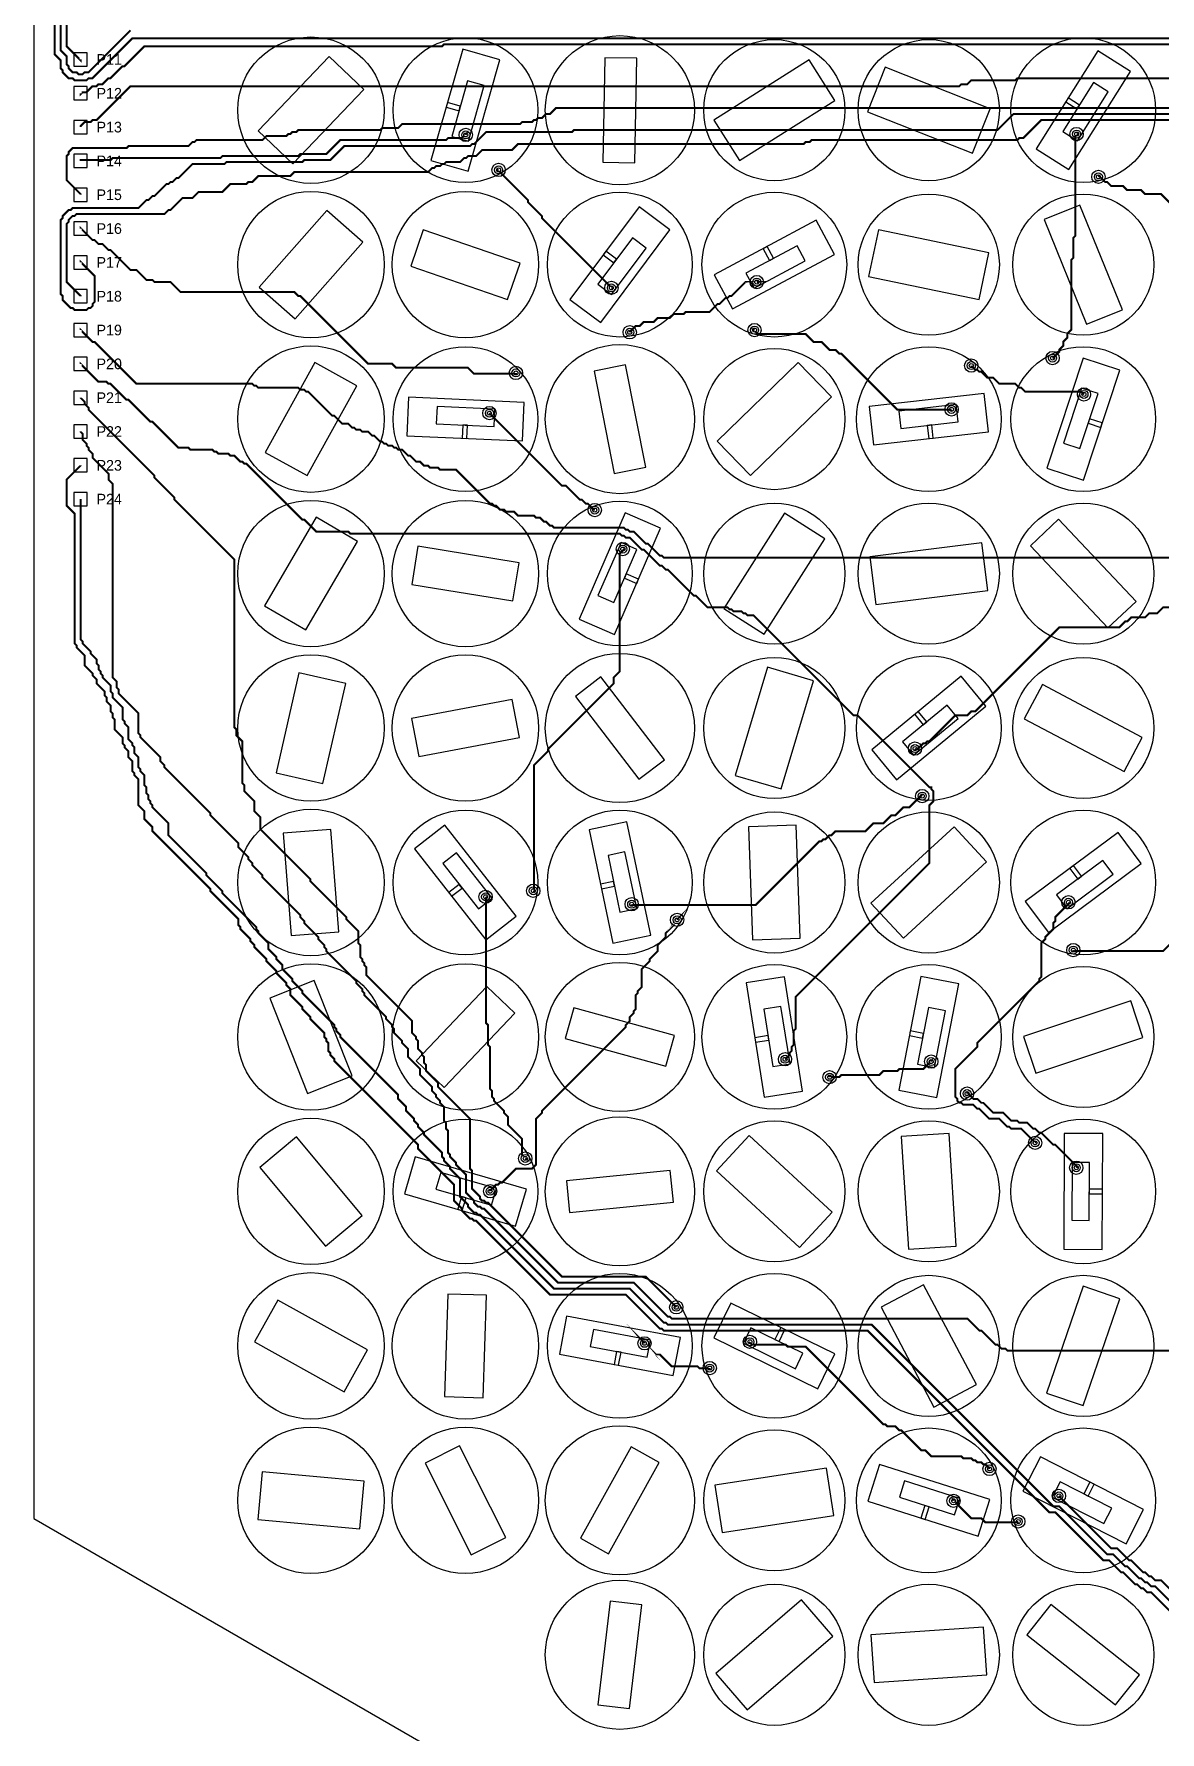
# Model space of a CAD drawing. Header units: millimetres. Extents: x -183 to 183, y -212 to 212.
# Drawn here: x -183.2 to -98.6, y -121.8 to 5.7 of the extents above; entities that cross this region are included whole.
import ezdxf

# ---------------------------------------------------------------- set-up
doc = ezdxf.new("R2010")
doc.units = ezdxf.units.MM
for name, color, linetype in [('ANTIPAD', 8, 'Continuous'), ('BOT_PAD', 40, 'Continuous'), ('BOT_TRACE', 30, 'Continuous'), ('CONNECTOR', 50, 'Continuous'), ('DIODE_SHEET', 6, 'Continuous'), ('OUTLINE', 7, 'Continuous'), ('TOP_DISC', 1, 'Continuous'), ('TOP_ISLAND', 3, 'Continuous'), ('TOP_SLOT', 2, 'Continuous'), ('VIA_DRILL', 5, 'Continuous'), ('VIA_PAD', 4, 'Continuous')]:
    doc.layers.add(name, color=color, linetype=linetype)

msp = doc.modelspace()

# ---------------------------------------------------------------- linework, layer by layer
at = {"layer": 'ANTIPAD'}
for centre in [(-150.779, -1.857), (-104.9, -1.789), (-148.305, -4.487), (-103.262, -5.006), (-128.919, -12.907), (-139.84, -13.343), (-138.464, -16.68), (-129.088, -16.513), (-112.806, -19.181), (-106.706, -18.614), (-147.012, -19.735), (-104.344, -21.344), (-148.998, -22.75), (-114.292, -22.471), (-141.089, -30.027), (-138.979, -32.956), (-117.036, -47.941), (-116.491, -51.51), (-149.286, -59.076), (-145.704, -58.623), (-138.315, -59.633), (-105.512, -59.488), (-134.901, -60.805), (-105.145, -63.079), (-126.799, -71.275), (-115.818, -71.448), (-123.448, -72.619), (-113.127, -73.854), (-108.013, -77.553), (-146.302, -78.726), (-104.922, -79.418), (-148.943, -81.187), (-134.962, -89.903), (-137.353, -92.608), (-129.432, -92.494), (-132.456, -94.466), (-111.439, -102.044), (-114.143, -104.435), (-106.227, -104.066), (-109.281, -105.991)]:
    msp.add_circle(centre, 0.5, dxfattribs=at)
at = {"layer": 'BOT_PAD'}
for centre in [(-150.779, -1.857), (-104.9, -1.789), (-148.305, -4.487), (-103.262, -5.006), (-128.919, -12.907), (-139.84, -13.343), (-138.464, -16.68), (-129.088, -16.513), (-112.806, -19.181), (-106.706, -18.614), (-147.012, -19.735), (-104.344, -21.344), (-148.998, -22.75), (-114.292, -22.471), (-141.089, -30.027), (-138.979, -32.956), (-117.036, -47.941), (-116.491, -51.51), (-145.704, -58.623), (-149.286, -59.076), (-138.315, -59.633), (-105.512, -59.488), (-134.901, -60.805), (-105.145, -63.079), (-126.799, -71.275), (-115.818, -71.448), (-123.448, -72.619), (-113.127, -73.854), (-108.013, -77.553), (-146.302, -78.726), (-104.922, -79.418), (-148.943, -81.187), (-134.962, -89.903), (-137.353, -92.608), (-129.432, -92.494), (-132.456, -94.466), (-111.439, -102.044), (-114.143, -104.435), (-106.227, -104.066), (-109.281, -105.991)]:
    msp.add_circle(centre, 0.3, dxfattribs=at)
at = {"layer": 'BOT_TRACE', "const_width": 0.15}
for points in [[(-66.455, 6.003), (-66.755, 5.703), (-66.905, 5.703), (-67.055, 5.553), (-70.355, 5.553), (-70.505, 5.403), (-175.805, 5.403), (-178.805, 2.403), (-179.105, 2.403), (-179.255, 2.253), (-180.155, 2.253), (-180.305, 2.403), (-180.605, 2.403), (-181.055, 2.853), (-181.055, 3.003), (-181.205, 3.153), (-181.205, 3.753), (-181.655, 4.203), (-181.655, 10.203)], [(-175.955, 6.003), (-179.105, 2.853), (-179.405, 2.853), (-179.555, 2.703), (-179.855, 2.703), (-180.005, 2.853), (-180.305, 2.853), (-180.605, 3.153), (-180.605, 3.303), (-180.755, 3.453), (-180.755, 4.053), (-181.205, 4.503), (-181.205, 9.903)], [(-180.755, 6.753), (-180.755, 4.803), (-179.705, 3.753), (-179.705, 3.81)], [(45, 4.939), (44.995, 4.953), (-152.405, 4.953), (-152.555, 4.803), (-174.905, 4.803), (-176.405, 3.303), (-176.555, 3.303), (-177.455, 2.403), (-177.605, 2.403), (-178.055, 1.953), (-178.355, 1.953), (-178.505, 1.803), (-178.805, 1.803), (-179.255, 1.353), (-179.555, 1.353), (-179.705, 1.203), (-179.705, 1.27)], [(-32.555, 2.853), (-41.255, 2.853), (-41.405, 2.703), (-49.955, 2.703), (-50.105, 2.553), (-54.605, 2.553), (-54.755, 2.403), (-109.355, 2.403), (-109.505, 2.253), (-112.805, 2.253), (-113.105, 1.953), (-113.555, 1.953), (-113.705, 1.803), (-175.955, 1.803), (-178.505, -0.747), (-178.805, -0.747), (-178.955, -0.897), (-179.405, -0.897), (-179.705, -1.197), (-179.705, -1.27)], [(-58.055, 0.153), (-144.005, 0.153), (-144.455, -0.297), (-144.755, -0.297), (-145.055, -0.597), (-145.355, -0.597), (-145.505, -0.747), (-145.655, -0.747), (-145.805, -0.897), (-146.555, -0.897), (-146.705, -1.047), (-155.555, -1.047), (-155.855, -1.347), (-157.055, -1.347), (-157.205, -1.497), (-163.355, -1.497), (-163.505, -1.647), (-163.805, -1.647), (-163.955, -1.797), (-164.105, -1.797), (-164.255, -1.947), (-165.755, -1.947), (-166.055, -2.247), (-171.005, -2.247), (-171.155, -2.397), (-171.305, -2.397), (-171.605, -2.697), (-176.105, -2.697), (-176.255, -2.847), (-180.305, -2.847), (-180.605, -3.147), (-180.605, -3.297), (-180.755, -3.447), (-180.755, -5.247), (-179.705, -6.297), (-179.705, -6.35)], [(-58.355, -0.297), (-109.655, -0.297), (-110.855, -1.497), (-142.655, -1.497), (-142.805, -1.647), (-149.255, -1.647), (-150.155, -2.547), (-150.305, -2.547), (-150.455, -2.697), (-159.905, -2.697), (-160.955, -3.747), (-162.905, -3.747), (-163.055, -3.897), (-168.755, -3.897), (-168.905, -4.047), (-171.305, -4.047), (-172.355, -5.097), (-172.505, -5.097), (-172.805, -5.397), (-172.955, -5.397), (-173.105, -5.547), (-173.255, -5.547), (-174.155, -6.447), (-174.305, -6.447), (-174.605, -6.747), (-174.755, -6.747), (-175.355, -7.347), (-180.305, -7.347), (-180.455, -7.497), (-180.605, -7.497), (-181.055, -7.947), (-181.055, -8.097), (-181.205, -8.247), (-181.205, -13.797), (-181.055, -13.947), (-181.055, -14.247), (-180.455, -14.847), (-180.305, -14.847), (-180.155, -14.997), (-179.255, -14.997), (-179.105, -14.847), (-178.955, -14.847), (-178.805, -14.697), (-178.805, -14.547), (-178.655, -14.397), (-178.655, -12.447), (-179.705, -11.397), (-179.705, -11.43)], [(-58.655, -0.747), (-107.555, -0.747), (-108.905, -2.097), (-109.205, -2.097), (-109.355, -2.247), (-124.805, -2.247), (-124.955, -2.397), (-125.255, -2.397), (-125.405, -2.547), (-146.855, -2.547), (-147.305, -2.997), (-149.555, -2.997), (-150.005, -3.447), (-150.605, -3.447), (-150.755, -3.597), (-150.905, -3.597), (-151.205, -3.897), (-152.255, -3.897), (-152.405, -4.047), (-152.555, -4.047), (-152.705, -4.197), (-153.005, -4.197), (-153.155, -4.347), (-153.305, -4.347), (-153.605, -4.647), (-163.655, -4.647), (-163.955, -4.947), (-166.355, -4.947), (-166.805, -5.397), (-167.105, -5.397), (-167.255, -5.547), (-168.455, -5.547), (-169.055, -6.147), (-170.855, -6.147), (-171.305, -6.597), (-172.055, -6.597), (-172.955, -7.497), (-173.105, -7.497), (-173.405, -7.797), (-180.005, -7.797), (-180.155, -7.947), (-180.305, -7.947), (-180.605, -8.247), (-180.605, -8.397), (-180.755, -8.547), (-180.755, -12.897), (-179.705, -13.947), (-179.705, -13.97)], [(-150.779, -1.857), (-150.755, -1.797), (-151.055, -2.097), (-152.105, -2.097), (-152.255, -2.247), (-160.205, -2.247), (-161.255, -3.297), (-163.205, -3.297), (-163.355, -3.447), (-169.055, -3.447), (-169.205, -3.597), (-177.305, -3.597), (-177.455, -3.747), (-179.705, -3.747), (-179.705, -3.81)], [(-106.706, -18.614), (-106.655, -18.597), (-106.205, -18.147), (-106.205, -17.997), (-105.905, -17.697), (-105.905, -17.397), (-105.605, -17.097), (-105.605, -16.797), (-105.305, -16.497), (-105.305, -11.247), (-105.155, -11.097), (-105.155, -9.597), (-105.005, -9.447), (-105.005, -1.947), (-104.855, -1.797), (-104.9, -1.789)], [(-148.305, -4.487), (-148.355, -4.497), (-146.105, -6.747), (-146.105, -6.897), (-145.055, -7.947), (-145.055, -8.097), (-139.805, -13.347), (-139.84, -13.343)], [(-103.262, -5.006), (-103.205, -4.947), (-102.755, -5.397), (-102.605, -5.397), (-102.305, -5.697), (-101.405, -5.697), (-101.105, -5.997), (-100.055, -5.997), (-99.755, -6.297), (-98.555, -6.297), (-92.255, -12.597), (-91.205, -12.597), (-91.218, -12.573)], [(-147.012, -19.735), (-147.005, -19.797), (-150.155, -19.797), (-150.605, -19.347), (-156.005, -19.347), (-156.305, -19.047), (-158.105, -19.047), (-163.205, -13.947), (-163.355, -13.947), (-163.655, -13.647), (-172.205, -13.647), (-172.955, -12.897), (-174.155, -12.897), (-174.305, -12.747), (-174.755, -12.747), (-175.505, -11.997), (-175.955, -11.997), (-177.455, -10.497), (-177.605, -10.497), (-178.055, -10.047), (-178.355, -10.047), (-178.655, -9.747), (-178.805, -9.747), (-179.705, -8.847), (-179.705, -8.89)], [(-138.464, -16.68), (-138.455, -16.647), (-138.005, -16.197), (-137.705, -16.197), (-137.405, -15.897), (-136.655, -15.897), (-136.355, -15.597), (-135.455, -15.597), (-135.155, -15.297), (-134.405, -15.297), (-134.255, -15.147), (-132.455, -15.147), (-131.855, -14.547), (-131.705, -14.547), (-131.255, -14.097), (-131.105, -14.097), (-130.955, -13.947), (-130.805, -13.947), (-129.755, -12.897), (-128.855, -12.897), (-128.919, -12.907)], [(-89.555, -33.597), (-135.905, -33.597), (-136.055, -33.447), (-136.205, -33.447), (-137.105, -32.547), (-137.255, -32.547), (-138.155, -31.647), (-138.455, -31.647), (-138.605, -31.497), (-138.755, -31.497), (-138.905, -31.347), (-144.155, -31.347), (-144.305, -31.197), (-144.455, -31.197), (-144.755, -30.897), (-144.905, -30.897), (-145.205, -30.597), (-145.505, -30.597), (-145.655, -30.447), (-146.855, -30.447), (-147.155, -30.147), (-147.755, -30.147), (-147.905, -29.997), (-148.205, -29.997), (-148.505, -29.697), (-148.655, -29.697), (-148.805, -29.547), (-148.955, -29.547), (-151.505, -26.997), (-152.705, -26.997), (-152.855, -26.847), (-153.455, -26.847), (-153.605, -26.697), (-153.905, -26.697), (-154.205, -26.397), (-154.505, -26.397), (-154.955, -25.947), (-155.105, -25.947), (-155.555, -25.497), (-155.855, -25.497), (-156.005, -25.347), (-156.155, -25.347), (-156.305, -25.197), (-156.605, -25.197), (-156.755, -25.047), (-156.905, -25.047), (-157.055, -24.897), (-157.205, -24.897), (-157.655, -24.447), (-157.805, -24.447), (-158.105, -24.147), (-158.555, -24.147), (-158.705, -23.997), (-159.005, -23.997), (-159.155, -23.847), (-159.305, -23.847), (-159.605, -23.547), (-160.055, -23.547), (-160.655, -22.947), (-160.805, -22.947), (-162.605, -21.147), (-162.755, -21.147), (-162.905, -20.997), (-163.205, -20.997), (-163.355, -20.847), (-166.355, -20.847), (-166.505, -20.697), (-166.655, -20.697), (-166.805, -20.547), (-175.505, -20.547), (-178.655, -17.397), (-178.805, -17.397), (-179.705, -16.497), (-179.705, -16.51)], [(-129.088, -16.513), (-129.155, -16.497), (-128.855, -16.797), (-125.255, -16.797), (-124.655, -17.397), (-124.055, -17.397), (-123.455, -17.997), (-123.005, -17.997), (-122.705, -18.297), (-122.555, -18.297), (-118.355, -22.497), (-114.305, -22.497), (-114.292, -22.471)], [(-126.799, -71.275), (-126.755, -71.247), (-126.455, -70.947), (-126.455, -70.797), (-126.305, -70.647), (-126.305, -70.347), (-126.155, -70.197), (-126.155, -69.147), (-126.005, -68.997), (-126.005, -66.597), (-115.955, -56.547), (-115.955, -52.197), (-115.655, -51.897), (-115.655, -51.147), (-115.805, -50.997), (-115.805, -50.847), (-115.955, -50.847), (-121.355, -45.447), (-121.655, -45.447), (-129.155, -37.947), (-129.605, -37.947), (-129.755, -37.797), (-129.905, -37.797), (-130.055, -37.647), (-130.655, -37.647), (-130.805, -37.497), (-130.955, -37.497), (-131.105, -37.347), (-132.605, -37.347), (-133.505, -36.447), (-133.655, -36.447), (-135.605, -34.497), (-135.755, -34.497), (-136.055, -34.197), (-136.205, -34.197), (-137.405, -32.997), (-137.555, -32.997), (-138.455, -32.097), (-138.755, -32.097), (-138.905, -31.947), (-139.055, -31.947), (-139.205, -31.797), (-159.455, -31.797), (-159.605, -31.647), (-162.005, -31.647), (-162.905, -30.747), (-163.055, -30.747), (-167.255, -26.547), (-167.405, -26.547), (-167.555, -26.397), (-167.705, -26.397), (-168.155, -25.947), (-168.455, -25.947), (-168.605, -25.797), (-169.355, -25.797), (-169.505, -25.647), (-169.655, -25.647), (-169.805, -25.497), (-171.455, -25.497), (-171.605, -25.347), (-172.355, -25.347), (-174.305, -23.397), (-174.455, -23.397), (-176.105, -21.747), (-176.255, -21.747), (-177.455, -20.547), (-177.605, -20.547), (-177.755, -20.397), (-178.355, -20.397), (-179.705, -19.047), (-179.705, -19.05)], [(-112.806, -19.181), (-112.805, -19.197), (-112.505, -19.497), (-112.355, -19.497), (-112.205, -19.647), (-112.055, -19.647), (-111.605, -20.097), (-111.155, -20.097), (-110.705, -20.547), (-109.505, -20.547), (-109.205, -20.847), (-109.055, -20.847), (-108.755, -21.147), (-104.555, -21.147), (-104.405, -21.297), (-104.344, -21.344)], [(-134.962, -89.903), (-135.005, -89.847), (-137.255, -87.597), (-143.555, -87.597), (-149.105, -82.047), (-149.255, -82.047), (-149.405, -81.897), (-149.555, -81.897), (-149.705, -81.747), (-149.705, -81.597), (-150.305, -80.997), (-150.305, -79.647), (-150.455, -79.497), (-150.455, -75.747), (-152.855, -73.347), (-152.855, -73.047), (-153.755, -72.147), (-153.755, -71.697), (-153.905, -71.547), (-153.905, -71.097), (-154.055, -70.947), (-154.055, -70.797), (-154.355, -70.497), (-154.355, -69.897), (-154.505, -69.747), (-154.505, -69.597), (-154.805, -69.297), (-154.805, -68.397), (-158.255, -64.947), (-158.255, -64.347), (-158.405, -64.197), (-158.405, -64.047), (-158.555, -63.897), (-158.555, -63.747), (-158.705, -63.597), (-158.705, -62.697), (-158.855, -62.547), (-158.855, -61.647), (-159.755, -60.747), (-159.755, -60.597), (-162.455, -57.897), (-162.455, -57.747), (-166.205, -53.997), (-166.205, -53.097), (-166.655, -52.647), (-166.655, -51.897), (-167.405, -51.147), (-167.405, -50.697), (-167.555, -50.547), (-167.555, -47.397), (-168.005, -46.947), (-168.005, -46.497), (-168.155, -46.347), (-168.155, -33.747), (-172.655, -29.247), (-172.655, -29.097), (-174.155, -27.597), (-174.155, -27.447), (-179.105, -22.497), (-179.105, -22.347), (-179.405, -22.047), (-179.405, -21.897), (-179.705, -21.597), (-179.705, -21.59)], [(-141.089, -30.027), (-141.155, -29.997), (-141.605, -29.547), (-141.755, -29.547), (-142.055, -29.247), (-142.205, -29.247), (-143.255, -28.197), (-143.555, -28.197), (-148.955, -22.797), (-148.998, -22.75)], [(-87.155, -93.147), (-110.105, -93.147), (-110.255, -92.997), (-110.555, -92.997), (-110.855, -92.697), (-111.005, -92.697), (-112.055, -91.647), (-112.205, -91.647), (-113.105, -90.747), (-135.305, -90.747), (-135.455, -90.597), (-135.605, -90.597), (-138.155, -88.047), (-143.855, -88.047), (-149.405, -82.497), (-149.555, -82.497), (-149.705, -82.347), (-149.855, -82.347), (-150.155, -82.047), (-150.155, -81.897), (-150.755, -81.297), (-150.755, -79.947), (-151.505, -79.197), (-151.505, -79.047), (-151.955, -78.597), (-151.955, -78.447), (-152.105, -78.297), (-152.105, -76.647), (-152.255, -76.497), (-152.255, -76.047), (-152.405, -75.897), (-152.405, -74.847), (-152.705, -74.547), (-152.705, -74.397), (-153.005, -74.097), (-153.005, -73.947), (-153.305, -73.647), (-153.305, -73.347), (-154.205, -72.447), (-154.205, -71.997), (-155.105, -71.097), (-155.105, -70.497), (-155.555, -70.047), (-155.555, -69.897), (-156.155, -69.297), (-156.155, -68.997), (-156.305, -68.847), (-156.305, -68.697), (-156.755, -68.247), (-156.755, -68.097), (-158.405, -66.447), (-158.405, -66.297), (-158.555, -66.147), (-158.555, -65.997), (-159.005, -65.547), (-159.005, -65.397), (-161.255, -63.147), (-161.255, -62.997), (-161.405, -62.847), (-161.405, -62.697), (-161.855, -62.247), (-161.855, -62.097), (-162.905, -61.047), (-162.905, -60.897), (-163.205, -60.597), (-163.205, -60.447), (-166.055, -57.597), (-166.055, -57.447), (-166.805, -56.697), (-166.805, -56.547), (-167.105, -56.247), (-167.105, -56.097), (-167.855, -55.347), (-167.855, -55.047), (-169.955, -52.947), (-169.955, -52.797), (-173.405, -49.347), (-173.405, -49.197), (-173.705, -48.897), (-173.705, -48.597), (-175.205, -47.097), (-175.205, -46.947), (-175.355, -46.797), (-175.355, -45.297), (-176.855, -43.797), (-176.855, -43.497), (-177.005, -43.347), (-177.005, -42.897), (-177.305, -42.597), (-177.305, -28.047), (-177.605, -27.747), (-177.605, -27.297), (-178.805, -26.097), (-178.805, -25.797), (-179.105, -25.497), (-179.105, -25.347), (-179.255, -25.197), (-179.255, -25.047), (-179.555, -24.747), (-179.555, -24.297), (-179.705, -24.147), (-179.705, -24.13)], [(-97.055, -113.547), (-99.305, -111.297), (-99.605, -111.297), (-99.905, -110.997), (-100.055, -110.997), (-100.355, -110.697), (-100.505, -110.697), (-101.405, -109.797), (-101.555, -109.797), (-102.455, -108.897), (-102.905, -108.897), (-106.505, -105.297), (-106.955, -105.297), (-120.605, -91.647), (-135.905, -91.647), (-136.055, -91.497), (-136.205, -91.497), (-138.755, -88.947), (-144.455, -88.947), (-150.005, -83.397), (-150.155, -83.397), (-150.305, -83.247), (-150.455, -83.247), (-151.055, -82.647), (-151.055, -82.497), (-151.655, -81.897), (-151.655, -80.697), (-154.355, -77.997), (-154.355, -77.697), (-160.655, -71.397), (-160.655, -71.247), (-160.955, -70.947), (-160.955, -70.797), (-161.105, -70.647), (-161.105, -70.047), (-161.255, -69.897), (-161.255, -69.747), (-161.405, -69.597), (-161.405, -69.297), (-162.455, -68.247), (-162.455, -68.097), (-163.055, -67.497), (-163.055, -67.347), (-163.955, -66.447), (-163.955, -65.997), (-164.255, -65.697), (-164.255, -65.547), (-165.005, -64.797), (-165.005, -64.647), (-165.755, -63.897), (-165.755, -63.747), (-166.655, -62.847), (-166.655, -62.697), (-166.955, -62.397), (-166.955, -62.247), (-167.705, -61.497), (-167.705, -61.347), (-167.855, -61.197), (-167.855, -60.747), (-169.955, -58.647), (-169.955, -58.497), (-174.305, -54.147), (-174.305, -53.847), (-174.905, -53.247), (-174.905, -52.647), (-175.355, -52.197), (-175.355, -50.247), (-175.655, -49.947), (-175.655, -49.797), (-175.805, -49.647), (-175.805, -48.897), (-176.105, -48.597), (-176.105, -48.147), (-176.405, -47.847), (-176.405, -47.697), (-176.555, -47.547), (-176.555, -47.097), (-177.155, -46.497), (-177.155, -45.747), (-177.305, -45.597), (-177.305, -45.297), (-177.455, -45.147), (-177.455, -44.697), (-177.755, -44.397), (-177.755, -44.097), (-177.905, -43.947), (-177.905, -43.647), (-178.505, -43.047), (-178.505, -42.747), (-178.805, -42.447), (-178.805, -42.297), (-179.405, -41.697), (-179.405, -40.947), (-180.005, -40.347), (-180.005, -40.197), (-180.155, -40.047), (-180.155, -30.297), (-180.755, -29.697), (-180.755, -27.747), (-179.705, -26.697), (-179.705, -26.67)], [(-96.755, -113.097), (-99.005, -110.847), (-99.305, -110.847), (-99.605, -110.547), (-99.755, -110.547), (-100.055, -110.247), (-100.205, -110.247), (-101.105, -109.347), (-101.255, -109.347), (-102.155, -108.447), (-102.605, -108.447), (-106.205, -104.847), (-106.655, -104.847), (-120.305, -91.197), (-135.605, -91.197), (-135.755, -91.047), (-135.905, -91.047), (-138.455, -88.497), (-144.155, -88.497), (-149.705, -82.947), (-149.855, -82.947), (-150.005, -82.797), (-150.155, -82.797), (-150.605, -82.347), (-150.605, -82.197), (-151.205, -81.597), (-151.205, -80.247), (-151.955, -79.497), (-151.955, -79.347), (-152.405, -78.897), (-152.405, -78.747), (-152.555, -78.597), (-152.555, -78.297), (-153.905, -76.947), (-153.905, -76.797), (-154.355, -76.347), (-154.355, -76.197), (-154.655, -75.897), (-154.655, -75.747), (-155.255, -75.147), (-155.255, -74.847), (-155.855, -74.247), (-155.855, -73.947), (-160.205, -69.597), (-160.205, -69.447), (-160.505, -69.147), (-160.505, -68.997), (-160.655, -68.847), (-160.655, -68.697), (-163.055, -66.297), (-163.055, -66.147), (-163.805, -65.397), (-163.805, -65.247), (-164.555, -64.497), (-164.555, -64.197), (-165.005, -63.747), (-165.005, -63.597), (-165.605, -62.997), (-165.605, -62.547), (-166.355, -61.797), (-166.355, -61.647), (-166.505, -61.497), (-166.505, -61.347), (-169.055, -58.797), (-169.055, -58.647), (-170.255, -57.447), (-170.255, -57.297), (-173.105, -54.447), (-173.105, -53.547), (-174.305, -52.347), (-174.305, -52.197), (-174.455, -52.047), (-174.455, -51.897), (-174.605, -51.747), (-174.605, -51.447), (-174.755, -51.297), (-174.755, -50.847), (-174.905, -50.697), (-174.905, -49.947), (-175.205, -49.647), (-175.205, -49.497), (-175.355, -49.347), (-175.355, -48.597), (-175.655, -48.297), (-175.655, -47.847), (-175.805, -47.697), (-175.805, -47.547), (-176.105, -47.247), (-176.105, -46.347), (-176.405, -46.047), (-176.405, -45.897), (-176.555, -45.747), (-176.555, -44.847), (-177.305, -44.097), (-177.305, -43.797), (-177.455, -43.647), (-177.455, -43.197), (-178.055, -42.597), (-178.055, -42.447), (-178.205, -42.297), (-178.205, -42.147), (-178.355, -41.997), (-178.355, -41.697), (-178.505, -41.547), (-178.505, -41.247), (-178.955, -40.797), (-178.955, -40.647), (-179.555, -40.047), (-179.555, -39.897), (-179.705, -39.747), (-179.705, -29.247), (-179.705, -29.21)], [(-145.704, -58.623), (-145.655, -58.647), (-145.655, -49.197), (-144.605, -48.147), (-144.605, -47.997), (-139.655, -43.047), (-139.655, -42.597), (-139.205, -42.147), (-139.205, -33.297), (-138.905, -32.997), (-138.979, -32.956)], [(-97.511, -36.839), (-97.505, -36.897), (-97.955, -37.347), (-98.405, -37.347), (-98.855, -37.797), (-99.455, -37.797), (-99.755, -38.097), (-100.805, -38.097), (-101.105, -38.397), (-101.255, -38.397), (-101.705, -38.847), (-106.205, -38.847), (-112.505, -45.147), (-112.805, -45.147), (-113.105, -45.447), (-114.005, -45.447), (-115.955, -47.397), (-116.105, -47.397), (-116.255, -47.547), (-116.405, -47.547), (-116.855, -47.997), (-117.005, -47.997), (-117.036, -47.941)], [(-116.491, -51.51), (-116.555, -51.447), (-117.455, -52.347), (-117.905, -52.347), (-118.505, -52.947), (-118.805, -52.947), (-119.405, -53.547), (-120.155, -53.547), (-120.755, -54.147), (-123.005, -54.147), (-123.305, -54.447), (-123.455, -54.447), (-123.755, -54.747), (-123.905, -54.747), (-124.055, -54.897), (-124.205, -54.897), (-129.005, -59.697), (-138.305, -59.697), (-138.315, -59.633)], [(-105.145, -63.079), (-105.155, -63.147), (-98.405, -63.147), (-97.205, -61.947), (-97.055, -61.947), (-92.705, -57.597), (-92.555, -57.597), (-91.955, -56.997), (-91.505, -56.997), (-91.355, -56.847), (-91.333, -56.861)], [(-146.302, -78.726), (-146.255, -78.747), (-146.555, -78.447), (-146.555, -77.247), (-147.605, -76.197), (-147.605, -75.597), (-147.905, -75.297), (-147.905, -75.147), (-148.655, -74.397), (-148.655, -74.247), (-148.805, -74.097), (-148.805, -73.647), (-148.955, -73.497), (-148.955, -70.347), (-149.105, -70.197), (-149.105, -68.697), (-149.255, -68.547), (-149.255, -59.097), (-149.286, -59.076)], [(-134.901, -60.805), (-134.855, -60.747), (-135.155, -61.047), (-135.155, -61.197), (-135.755, -61.797), (-135.755, -62.097), (-136.355, -62.697), (-136.355, -63.147), (-136.955, -63.747), (-136.955, -63.897), (-137.555, -64.497), (-137.555, -65.847), (-137.855, -66.147), (-137.855, -66.297), (-138.005, -66.447), (-138.005, -67.497), (-138.155, -67.647), (-138.155, -67.797), (-138.455, -68.097), (-138.455, -68.397), (-138.755, -68.697), (-138.755, -68.847), (-145.055, -75.147), (-145.055, -75.297), (-145.505, -75.747), (-145.505, -79.197), (-145.805, -79.497), (-147.005, -79.497), (-148.055, -80.547), (-148.205, -80.547), (-148.355, -80.697), (-148.505, -80.697), (-148.955, -81.147), (-148.943, -81.187)], [(-108.013, -77.553), (-108.005, -77.547), (-109.055, -76.497), (-109.805, -76.497), (-109.955, -76.347), (-110.105, -76.347), (-110.705, -75.747), (-111.455, -75.747), (-112.205, -74.997), (-112.355, -74.997), (-112.655, -74.697), (-113.405, -74.697), (-113.555, -74.547), (-113.705, -74.547), (-113.855, -74.397), (-113.855, -74.247), (-114.005, -74.097), (-114.005, -71.997), (-112.355, -70.347), (-112.355, -70.047), (-107.705, -65.397), (-107.705, -65.247), (-107.555, -65.097), (-107.555, -62.547), (-107.255, -62.247), (-107.255, -62.097), (-106.655, -61.497), (-106.655, -61.047), (-106.505, -60.897), (-106.505, -60.597), (-105.455, -59.547), (-105.512, -59.488)], [(-123.448, -72.619), (-123.455, -72.597), (-122.705, -72.597), (-122.555, -72.447), (-119.705, -72.447), (-119.405, -72.147), (-118.355, -72.147), (-118.205, -71.997), (-116.405, -71.997), (-115.805, -71.397), (-115.818, -71.448)], [(-113.127, -73.854), (-113.105, -73.797), (-112.655, -74.247), (-112.355, -74.247), (-112.055, -74.547), (-111.905, -74.547), (-111.155, -75.297), (-110.405, -75.297), (-109.805, -75.897), (-109.355, -75.897), (-109.205, -76.047), (-108.605, -76.047), (-108.155, -76.497), (-108.005, -76.497), (-107.705, -76.797), (-107.555, -76.797), (-106.655, -77.697), (-106.505, -77.697), (-104.855, -79.347), (-104.922, -79.418)], [(-132.456, -94.466), (-132.455, -94.497), (-133.205, -94.497), (-133.355, -94.347), (-135.305, -94.347), (-136.205, -93.447), (-136.505, -93.447), (-137.405, -92.547), (-137.353, -92.608)], [(-111.439, -102.044), (-111.455, -101.997), (-111.755, -101.697), (-111.905, -101.697), (-112.055, -101.547), (-112.355, -101.547), (-112.505, -101.397), (-112.655, -101.397), (-112.805, -101.247), (-113.405, -101.247), (-113.555, -101.097), (-115.805, -101.097), (-116.255, -100.647), (-116.555, -100.647), (-118.055, -99.147), (-118.205, -99.147), (-118.505, -98.847), (-119.105, -98.847), (-119.255, -98.697), (-119.405, -98.697), (-125.255, -92.847), (-126.605, -92.847), (-126.755, -92.697), (-129.305, -92.697), (-129.455, -92.547), (-129.432, -92.494)], [(-109.281, -105.991), (-109.355, -106.047), (-111.755, -106.047), (-112.055, -105.747), (-112.805, -105.747), (-114.155, -104.397), (-114.143, -104.435)], [(-96.34, -112.282), (-96.305, -112.347), (-97.355, -111.297), (-97.505, -111.297), (-97.805, -110.997), (-97.955, -110.997), (-98.555, -110.397), (-99.005, -110.397), (-99.305, -110.097), (-99.455, -110.097), (-99.755, -109.797), (-99.905, -109.797), (-100.805, -108.897), (-100.955, -108.897), (-101.855, -107.997), (-102.305, -107.997), (-106.205, -104.097), (-106.227, -104.066)]]:
    msp.add_lwpolyline(points, dxfattribs=at)
at = {"layer": 'CONNECTOR'}
for points in [[(-180.205, 3.31), (-179.205, 3.31), (-179.205, 4.31), (-180.205, 4.31)], [(-180.205, 0.77), (-179.205, 0.77), (-179.205, 1.77), (-180.205, 1.77)], [(-180.205, -1.77), (-179.205, -1.77), (-179.205, -0.77), (-180.205, -0.77)], [(-180.205, -4.31), (-179.205, -4.31), (-179.205, -3.31), (-180.205, -3.31)], [(-180.205, -6.85), (-179.205, -6.85), (-179.205, -5.85), (-180.205, -5.85)], [(-180.205, -9.39), (-179.205, -9.39), (-179.205, -8.39), (-180.205, -8.39)], [(-180.205, -11.93), (-179.205, -11.93), (-179.205, -10.93), (-180.205, -10.93)], [(-180.205, -14.47), (-179.205, -14.47), (-179.205, -13.47), (-180.205, -13.47)], [(-180.205, -17.01), (-179.205, -17.01), (-179.205, -16.01), (-180.205, -16.01)], [(-180.205, -19.55), (-179.205, -19.55), (-179.205, -18.55), (-180.205, -18.55)], [(-180.205, -22.09), (-179.205, -22.09), (-179.205, -21.09), (-180.205, -21.09)], [(-180.205, -24.63), (-179.205, -24.63), (-179.205, -23.63), (-180.205, -23.63)], [(-180.205, -27.17), (-179.205, -27.17), (-179.205, -26.17), (-180.205, -26.17)], [(-180.205, -29.71), (-179.205, -29.71), (-179.205, -28.71), (-180.205, -28.71)]]:
    msp.add_lwpolyline(points, close=True, dxfattribs=at)
at = {"layer": 'DIODE_SHEET'}
for points in [[(-151.281, -0.045), (-151.185, 0.292), (-152.146, 0.566), (-152.242, 0.23)], [(-104.874, 0.092), (-104.688, 0.388), (-105.534, 0.921), (-105.72, 0.624)], [(-139.665, -11.471), (-139.456, -11.191), (-140.257, -10.592), (-140.466, -10.873)], [(-127.967, -11.286), (-127.658, -11.121), (-128.13, -10.239), (-128.438, -10.404)], [(-150.645, -23.657), (-150.995, -23.642), (-151.039, -24.641), (-150.69, -24.656)], [(-115.775, -23.627), (-116.123, -23.667), (-116.009, -24.66), (-115.661, -24.621)], [(-103.918, -23.175), (-104.028, -23.507), (-103.078, -23.822), (-102.968, -23.489)], [(-138.718, -34.818), (-138.857, -35.139), (-137.939, -35.537), (-137.8, -35.215)], [(-116.421, -46.164), (-116.151, -45.941), (-116.787, -45.17), (-117.057, -45.393)], [(-104.809, -57.743), (-104.528, -57.535), (-105.125, -56.732), (-105.406, -56.941)], [(-151.047, -58.415), (-151.262, -58.139), (-152.05, -58.755), (-151.834, -59.031)], [(-139.604, -58.264), (-139.676, -57.921), (-140.655, -58.127), (-140.583, -58.47)], [(-128.017, -69.843), (-128.072, -69.497), (-129.06, -69.654), (-129.005, -69.999)], [(-116.475, -69.686), (-116.409, -69.343), (-117.39, -69.152), (-117.457, -69.496)], [(-150.757, -81.681), (-151.094, -81.583), (-151.372, -82.544), (-151.036, -82.641)], [(-103.949, -81.027), (-103.951, -81.377), (-102.951, -81.382), (-102.949, -81.032)], [(-127.559, -92.319), (-127.245, -92.473), (-126.806, -91.574), (-127.12, -91.421)], [(-139.111, -93.275), (-139.455, -93.21), (-139.64, -94.193), (-139.296, -94.257)], [(-104.352, -103.92), (-104.04, -104.078), (-103.587, -103.187), (-103.899, -103.028)], [(-115.97, -104.882), (-116.303, -104.776), (-116.607, -105.728), (-116.274, -105.835)]]:
    msp.add_lwpolyline(points, close=True, dxfattribs=at)
at = {"layer": 'OUTLINE'}
msp.add_lwpolyline([(0, 211.547), (-183.205, 105.774), (-183.205, -105.774), (0, -211.547), (183.205, -105.774), (183.205, 105.774)], close=True, dxfattribs=at)
at = {"layer": 'TOP_DISC'}
for centre, radius in [((-162.4, 0), 5.5), ((-150.8, 0), 5.435), ((-139.2, 0), 5.6), ((-127.6, 0), 5.3), ((-116, 0), 5.3), ((-104.4, 0), 5.435), ((-162.4, -11.6), 5.5), ((-150.8, -11.6), 5.5), ((-139.2, -11.6), 5.435), ((-127.6, -11.6), 5.435), ((-116, -11.6), 5.3), ((-104.4, -11.6), 5.3), ((-162.4, -23.2), 5.5), ((-150.8, -23.2), 5.435), ((-139.2, -23.2), 5.6), ((-116, -23.2), 5.435), ((-104.4, -23.2), 5.435), ((-127.6, -23.2), 5.3), ((-162.4, -34.8), 5.5), ((-150.8, -34.8), 5.5), ((-139.2, -34.8), 5.435), ((-127.6, -34.8), 5.3), ((-116, -34.8), 5.3), ((-104.4, -34.8), 5.3), ((-139.2, -46.4), 5.6), ((-162.4, -46.4), 5.5), ((-150.8, -46.4), 5.5), ((-127.6, -46.4), 5.3), ((-116, -46.4), 5.435), ((-104.4, -46.4), 5.3), ((-162.4, -58), 5.5), ((-150.8, -58), 5.435), ((-139.2, -58), 5.435), ((-127.6, -58), 5.3), ((-116, -58), 5.3), ((-104.4, -58), 5.435), ((-162.4, -69.6), 5.5), ((-150.8, -69.6), 5.5), ((-139.2, -69.6), 5.6), ((-127.6, -69.6), 5.435), ((-116, -69.6), 5.435), ((-104.4, -69.6), 5.3), ((-162.4, -81.2), 5.5), ((-150.8, -81.2), 5.435), ((-139.2, -81.2), 5.6), ((-127.6, -81.2), 5.3), ((-116, -81.2), 5.3), ((-104.4, -81.2), 5.435), ((-162.4, -92.8), 5.5), ((-150.8, -92.8), 5.5), ((-139.2, -92.8), 5.435), ((-127.6, -92.8), 5.435), ((-116, -92.8), 5.3), ((-104.4, -92.8), 5.3), ((-162.4, -104.4), 5.5), ((-150.8, -104.4), 5.5), ((-139.2, -104.4), 5.6), ((-127.6, -104.4), 5.3), ((-116, -104.4), 5.435), ((-104.4, -104.4), 5.435), ((-139.2, -116), 5.6), ((-127.6, -116), 5.3), ((-116, -116), 5.3), ((-104.4, -116), 5.3)]:
    msp.add_circle(centre, radius, dxfattribs=at)
at = {"layer": 'TOP_ISLAND'}
for points in [[(-150.579, -2.324), (-149.386, 1.857), (-150.636, 2.214), (-151.829, -1.967)], [(-104.839, -2.293), (-102.522, 1.387), (-103.623, 2.08), (-105.939, -1.6)], [(-139.82, -13.85), (-137.218, -10.367), (-138.26, -9.589), (-140.861, -13.073)], [(-129.116, -13.375), (-125.282, -11.324), (-125.895, -10.178), (-129.729, -12.229)], [(-104.524, -20.869), (-105.89, -24.997), (-104.656, -25.405), (-103.29, -21.277)], [(-148.59, -22.448), (-152.934, -22.254), (-152.992, -23.553), (-148.648, -23.746)], [(-113.937, -22.108), (-118.256, -22.603), (-118.109, -23.894), (-113.789, -23.4)], [(-139.116, -32.467), (-140.844, -36.457), (-139.651, -36.974), (-137.923, -32.984)], [(-117.137, -48.439), (-113.782, -45.673), (-114.609, -44.67), (-117.964, -47.436)], [(-148.791, -59.189), (-151.47, -55.764), (-152.494, -56.565), (-149.815, -59.99)], [(-137.921, -59.952), (-138.816, -55.698), (-140.088, -55.965), (-139.193, -60.22)], [(-105.637, -59.98), (-102.148, -57.384), (-102.925, -56.341), (-106.413, -58.937)], [(-126.421, -71.615), (-127.1, -67.32), (-128.384, -67.523), (-127.705, -71.818)], [(-115.579, -71.896), (-114.752, -67.627), (-116.028, -67.38), (-116.855, -71.649)], [(-105.24, -79.022), (-105.26, -83.37), (-103.96, -83.376), (-103.94, -79.028)], [(-148.475, -80.99), (-152.651, -79.777), (-153.013, -81.026), (-148.838, -82.238)], [(-136.906, -92.366), (-141.18, -91.563), (-141.42, -92.841), (-137.147, -93.644)], [(-129.926, -92.608), (-126.021, -94.519), (-125.449, -93.351), (-129.355, -91.44)], [(-113.671, -104.25), (-117.813, -102.93), (-118.208, -104.169), (-114.065, -105.489)], [(-106.723, -104.172), (-102.847, -106.143), (-102.258, -104.984), (-106.134, -103.014)]]:
    msp.add_lwpolyline(points, close=True, dxfattribs=at)
at = {"layer": 'TOP_SLOT'}
for points in [[(-163.755, -4.028), (-158.44, 1.544), (-161.045, 4.028), (-166.36, -1.544)], [(-150.599, -4.579), (-148.213, 3.783), (-151.001, 4.579), (-153.387, -3.783)], [(-138.075, -3.942), (-137.925, 3.896), (-140.325, 3.942), (-140.475, -3.896)], [(-105.489, -4.452), (-100.857, 2.907), (-103.311, 4.452), (-107.943, -2.907)], [(-130.226, -3.784), (-123.053, 0.739), (-124.974, 3.784), (-132.147, -0.739)], [(-111.395, 0.113), (-119.28, 3.234), (-120.605, -0.113), (-112.72, -3.234)], [(-163.595, -15.679), (-158.504, -9.901), (-161.205, -7.521), (-166.296, -13.299)], [(-140.64, -15.951), (-135.437, -8.984), (-137.76, -7.249), (-142.963, -14.216)], [(-101.459, -14.981), (-104.655, -7.126), (-107.341, -8.219), (-104.145, -16.074)], [(-130.75, -14.93), (-123.082, -10.827), (-124.45, -8.27), (-132.118, -12.373)], [(-146.688, -11.485), (-153.967, -8.974), (-154.912, -11.715), (-147.633, -14.226)], [(-111.482, -10.701), (-119.785, -8.975), (-120.518, -12.499), (-112.215, -14.225)], [(-162.689, -27.44), (-158.961, -20.703), (-162.111, -18.96), (-165.839, -25.697)], [(-137.263, -26.813), (-138.783, -19.122), (-141.137, -19.587), (-139.617, -27.278)], [(-129.388, -27.445), (-123.304, -21.538), (-125.812, -18.955), (-131.896, -24.862)], [(-104.411, -18.617), (-107.142, -26.873), (-104.389, -27.783), (-101.658, -19.527)], [(-146.392, -21.945), (-155.079, -21.558), (-155.208, -24.455), (-146.521, -24.842)], [(-111.845, -21.265), (-120.485, -22.253), (-120.155, -25.135), (-111.515, -24.147)], [(-162.786, -39.032), (-158.905, -32.382), (-162.014, -30.568), (-165.895, -37.218)], [(-138.803, -30.234), (-142.258, -38.214), (-139.597, -39.366), (-136.142, -31.386)], [(-128.353, -39.344), (-123.808, -32.186), (-126.847, -30.256), (-131.392, -37.414)], [(-100.435, -36.887), (-106.257, -30.722), (-108.365, -32.713), (-102.543, -38.878)], [(-146.768, -33.985), (-154.368, -32.753), (-154.832, -35.615), (-147.232, -36.847)], [(-119.985, -37.11), (-111.57, -36.063), (-112.015, -32.49), (-120.43, -33.537)], [(-127.081, -50.977), (-124.668, -42.848), (-128.119, -41.823), (-130.532, -49.952)], [(-161.498, -50.553), (-159.792, -43.045), (-163.302, -42.247), (-165.008, -49.755)], [(-135.861, -48.779), (-140.635, -42.56), (-142.539, -44.021), (-137.765, -50.24)], [(-118.432, -50.285), (-111.723, -44.753), (-113.568, -42.515), (-120.277, -48.047)], [(-99.974, -47.101), (-107.47, -43.135), (-108.826, -45.699), (-101.33, -49.665)], [(-154.312, -48.543), (-146.747, -47.106), (-147.288, -44.257), (-154.853, -45.694)], [(-136.886, -61.956), (-138.676, -53.447), (-141.514, -54.044), (-139.724, -62.553)], [(-160.309, -61.7), (-160.902, -54.023), (-164.491, -54.3), (-163.898, -61.977)], [(-146.979, -60.532), (-152.336, -53.682), (-154.621, -55.468), (-149.264, -62.318)], [(-125.65, -62.173), (-125.952, -53.699), (-129.55, -53.827), (-129.248, -62.301)], [(-117.908, -62.193), (-111.659, -56.46), (-114.092, -53.807), (-120.341, -59.54)], [(-107.022, -61.759), (-100.046, -56.567), (-101.778, -54.241), (-108.754, -59.433)], [(-159.304, -72.512), (-162.151, -65.357), (-165.496, -66.688), (-162.649, -73.843)], [(-152.406, -73.388), (-147.095, -67.813), (-149.194, -65.812), (-154.505, -71.387)], [(-125.489, -73.668), (-126.847, -65.079), (-129.711, -65.532), (-128.353, -74.121)], [(-115.403, -74.144), (-113.75, -65.607), (-116.597, -65.056), (-118.25, -73.593)], [(-135.102, -69.48), (-142.663, -67.406), (-143.298, -69.72), (-135.737, -71.794)], [(-107.968, -72.311), (-99.919, -69.642), (-100.832, -66.889), (-108.881, -69.558)], [(-158.549, -82.999), (-163.489, -77.092), (-166.251, -79.401), (-161.311, -85.308)], [(-123.264, -82.756), (-129.492, -77), (-131.936, -79.644), (-125.708, -85.4)], [(-113.933, -85.316), (-114.475, -76.854), (-118.067, -77.084), (-117.525, -85.546)], [(-105.83, -76.845), (-105.87, -85.541), (-102.97, -85.555), (-102.93, -76.859)], [(-146.22, -81.02), (-154.571, -78.595), (-155.38, -81.38), (-147.029, -83.805)], [(-142.981, -82.783), (-135.18, -82.005), (-135.419, -79.617), (-143.22, -80.395)], [(-149.471, -96.693), (-149.23, -88.997), (-152.129, -88.907), (-152.37, -96.603)], [(-112.428, -95.709), (-116.388, -88.21), (-119.572, -89.891), (-115.612, -97.39)], [(-104.406, -97.281), (-101.651, -89.261), (-104.394, -88.319), (-107.149, -96.339)], [(-158.16, -93.097), (-164.89, -89.356), (-166.64, -92.503), (-159.91, -96.244)], [(-132.143, -92.192), (-124.332, -96.013), (-123.057, -93.408), (-130.868, -89.587)], [(-134.659, -92.178), (-143.205, -90.572), (-143.741, -93.422), (-135.195, -95.028)], [(-147.771, -107.184), (-151.24, -100.31), (-153.829, -101.616), (-150.36, -108.49)], [(-140.059, -108.408), (-136.244, -101.56), (-138.341, -100.392), (-142.156, -107.24)], [(-131.52, -106.819), (-123.137, -105.539), (-123.68, -101.981), (-132.063, -103.261)], [(-111.417, -104.339), (-119.702, -101.698), (-120.583, -104.461), (-112.298, -107.102)], [(-108.933, -103.722), (-101.181, -107.663), (-99.867, -105.078), (-107.619, -101.137)], [(-158.403, -102.956), (-166.071, -102.259), (-166.397, -105.844), (-158.729, -106.541)], [(-138.468, -120.034), (-137.548, -112.248), (-139.932, -111.966), (-140.852, -119.752)], [(-129.646, -120.127), (-123.21, -114.605), (-125.554, -111.873), (-131.99, -117.395)], [(-100.175, -117.492), (-106.827, -112.233), (-108.625, -114.508), (-101.973, -119.767)], [(-120.107, -118.085), (-111.647, -117.507), (-111.893, -113.915), (-120.353, -114.493)]]:
    msp.add_lwpolyline(points, close=True, dxfattribs=at)
at = {"layer": 'VIA_DRILL'}
for centre in [(-150.779, -1.857), (-104.9, -1.789), (-148.305, -4.487), (-103.262, -5.006), (-139.84, -13.343), (-128.919, -12.907), (-138.464, -16.68), (-129.088, -16.513), (-112.806, -19.181), (-106.706, -18.614), (-147.012, -19.735), (-104.344, -21.344), (-148.998, -22.75), (-114.292, -22.471), (-141.089, -30.027), (-138.979, -32.956), (-117.036, -47.941), (-116.491, -51.51), (-145.704, -58.623), (-149.286, -59.076), (-138.315, -59.633), (-105.512, -59.488), (-134.901, -60.805), (-105.145, -63.079), (-126.799, -71.275), (-115.818, -71.448), (-123.448, -72.619), (-113.127, -73.854), (-108.013, -77.553), (-146.302, -78.726), (-104.922, -79.418), (-148.943, -81.187), (-134.962, -89.903), (-137.353, -92.608), (-129.432, -92.494), (-132.456, -94.466), (-111.439, -102.044), (-114.143, -104.435), (-106.227, -104.066), (-109.281, -105.991)]:
    msp.add_circle(centre, 0.15, dxfattribs=at)
at = {"layer": 'VIA_PAD'}
for centre in [(-150.779, -1.857), (-104.9, -1.789), (-148.305, -4.487), (-103.262, -5.006), (-128.919, -12.907), (-139.84, -13.343), (-138.464, -16.68), (-129.088, -16.513), (-112.806, -19.181), (-106.706, -18.614), (-147.012, -19.735), (-104.344, -21.344), (-148.998, -22.75), (-114.292, -22.471), (-141.089, -30.027), (-138.979, -32.956), (-117.036, -47.941), (-116.491, -51.51), (-145.704, -58.623), (-149.286, -59.076), (-138.315, -59.633), (-105.512, -59.488), (-134.901, -60.805), (-105.145, -63.079), (-126.799, -71.275), (-115.818, -71.448), (-123.448, -72.619), (-113.127, -73.854), (-108.013, -77.553), (-146.302, -78.726), (-104.922, -79.418), (-148.943, -81.187), (-134.962, -89.903), (-137.353, -92.608), (-129.432, -92.494), (-132.456, -94.466), (-111.439, -102.044), (-114.143, -104.435), (-106.227, -104.066), (-109.281, -105.991)]:
    msp.add_circle(centre, 0.3, dxfattribs=at)

# ---------------------------------------------------------------- texts
at = {"layer": 'CONNECTOR'}
for s, p in [('P11', (-178.505, 3.41)), ('P12', (-178.505, 0.87)), ('P13', (-178.505, -1.67)), ('P14', (-178.505, -4.21)), ('P15', (-178.505, -6.75)), ('P16', (-178.505, -9.29)), ('P17', (-178.505, -11.83)), ('P18', (-178.505, -14.37)), ('P19', (-178.505, -16.91)), ('P20', (-178.505, -19.45)), ('P21', (-178.505, -21.99)), ('P22', (-178.505, -24.53)), ('P23', (-178.505, -27.07)), ('P24', (-178.505, -29.61))]:
    msp.add_text(s, height=0.8, dxfattribs=at).set_placement(p)

doc.saveas('drawing.dxf')
